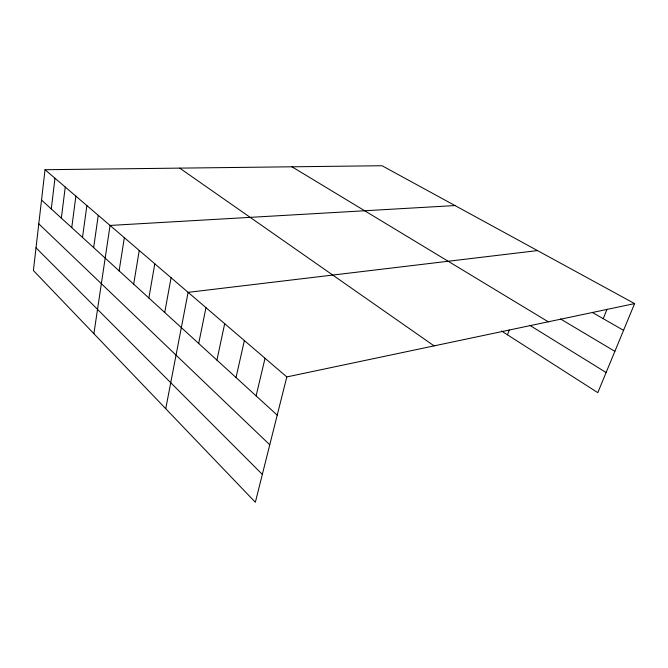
<?xml version="1.0" encoding="UTF-8"?>
<svg xmlns="http://www.w3.org/2000/svg" width="668" height="668" viewBox="0 0 668 668"><rect width="100%" height="100%" fill="white"/><g stroke="black" fill="none" stroke-linecap="round" stroke-linejoin="round"><path stroke-width="1" d="M45.032 169.714L33.4 270.532L255.343 502.269L286.806 376.936L45.032 169.714L382.038 165.731L634.6 303.598L597.802 392.65L501.451 330.961M51.277 208.942L54.976 178.239M61.347 218.135L65.247 187.048M71.752 227.629L75.876 196.15M82.506 237.449L86.873 205.577M93.645 247.611L98.263 215.338M93.896 333.699L110.053 225.442L454.991 205.552M119.121 270.866L124.332 237.683M133.675 284.142L139.236 250.45M148.864 298.003L154.801 263.793M164.729 312.482L171.075 277.746M165.739 408.707L188.117 292.35L537.49 250.584M198.705 343.494L205.969 307.647M216.916 360.11L224.69 323.696M236.029 377.545L244.354 340.555M256.103 395.865L265.037 358.273M507.488 334.827L509.191 330.05M603.229 318.686L607.012 309.242M286.806 376.936L634.6 303.598M592.524 312.549L623.553 330.343M560.519 318.962L614.869 351.335M291.999 166.8L548.261 321.801M529.757 325.299L606.118 372.519M179.684 168.119L434.1 345.874M41.533 200.049L277.22 415.137M38.786 223.838L269.772 444.796M36.022 247.795L262.34 474.405"/></g></svg>
